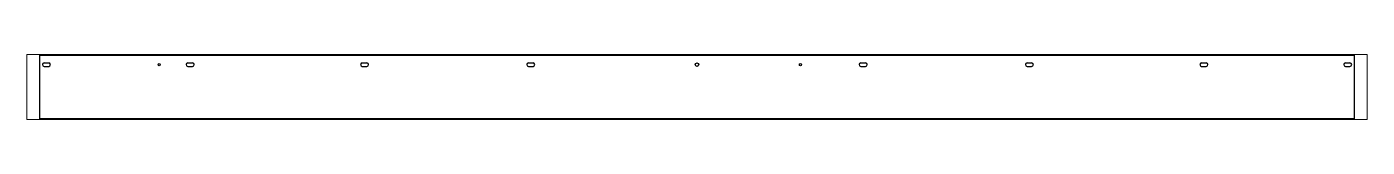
# Paper-space layout 'Layout1' of a CAD drawing. Header units: millimetres. Extents: x 0 to 257, y 91 to 104.
# The model-space entities are those that its viewports show. They can reach past a viewport. Long polylines and large blocks are cut down to what shows.
import ezdxf

# ---------------------------------------------------------------- set-up
doc = ezdxf.new("R2010")
doc.units = ezdxf.units.MM
doc.header["$LTSCALE"] = 25
doc.layers.add('3_Pezzi', color=7, linetype='Continuous')
doc.layers.add('5_Bulloni', color=7, linetype='Continuous')

msp = doc.modelspace()

# ---------------------------------------------------------------- linework, layer by layer
at = {"layer": '3_Pezzi', "color": 3, "linetype": 'Continuous'}
for p, q in [((0, -100), (0, 100)), ((0, 100), (4112, 100)), ((4112, 100), (4112, -100)), ((4112, -100), (0, -100))]:
    msp.add_line(p, q, dxfattribs=at)
at = {"layer": '5_Bulloni', "color": 4, "linetype": 'Continuous'}
for p, q in [((27.3, 75.2), (12.8, 75.2)), ((12.8, 64.7), (27.3, 64.7)), ((477.3, 75.2), (462.8, 75.2)), ((462.8, 64.7), (477.3, 64.7)), ((1023.2, 75.2), (1008.7, 75.2)), ((1008.7, 64.7), (1023.2, 64.7)), ((1543.2, 75.2), (1528.7, 75.2)), ((1528.7, 64.7), (1543.2, 64.7)), ((2583.2, 75.2), (2568.7, 75.2)), ((2568.7, 64.7), (2583.2, 64.7)), ((3103.2, 75.2), (3088.7, 75.2)), ((3088.7, 64.7), (3103.2, 64.7)), ((3649.3, 75.2), (3634.8, 75.2)), ((3634.8, 64.7), (3649.3, 64.7)), ((4099.3, 75.2), (4084.8, 75.2)), ((4084.8, 64.7), (4099.3, 64.7))]:
    msp.add_line(p, q, dxfattribs=at)
at = {"layer": '5_Bulloni', "color": 2, "linetype": 'Continuous'}
for centre, radius in [((373, 70), 3.25), ((2056, 70), 5.25), ((2379.5, 70), 3.25)]:
    msp.add_circle(centre, radius, dxfattribs=at)
at = {"layer": '5_Bulloni', "color": 4, "linetype": 'Continuous'}
for centre, start, end in [((12.8, 70), 90, 270), ((27.3, 70), 270, 90), ((462.8, 70), 90, 270), ((477.3, 70), 270, 90), ((1008.7, 70), 90, 270), ((1023.2, 70), 270, 90), ((1528.7, 70), 90, 270), ((1543.2, 70), 270, 90), ((2568.7, 70), 90, 270), ((2583.2, 70), 270, 90), ((3088.7, 70), 90, 270), ((3103.2, 70), 270, 90), ((3634.8, 70), 90, 270), ((3649.3, 70), 270, 90), ((4084.8, 70), 90, 270), ((4099.3, 70), 270, 90)]:
    msp.add_arc(centre, 5.25, start, end, dxfattribs=at)

psp = doc.layouts.get("Layout1")

# ---------------------------------------------------------------- viewports
at = {"layer": '0'}
psp.add_viewport(center=(128.5, 97.5), size=(257, 12.50001), view_center_point=(2056, 0), view_height=204.00019, dxfattribs=at)

doc.saveas('drawing.dxf')
